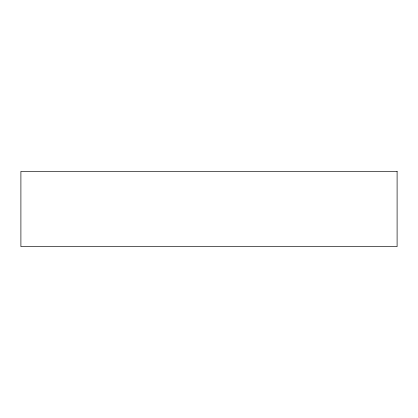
<?xml version="1.0" encoding="UTF-8"?>
<svg xmlns="http://www.w3.org/2000/svg" width="418" height="418" viewBox="0 0 418 418"><rect width="100%" height="100%" fill="white"/><g stroke="black" fill="none" stroke-linecap="round" stroke-linejoin="round"><path stroke-width="0.63" d="M397.1 171.38L20.9 171.38L20.9 246.62L397.1 246.62L397.1 171.38"/></g></svg>
